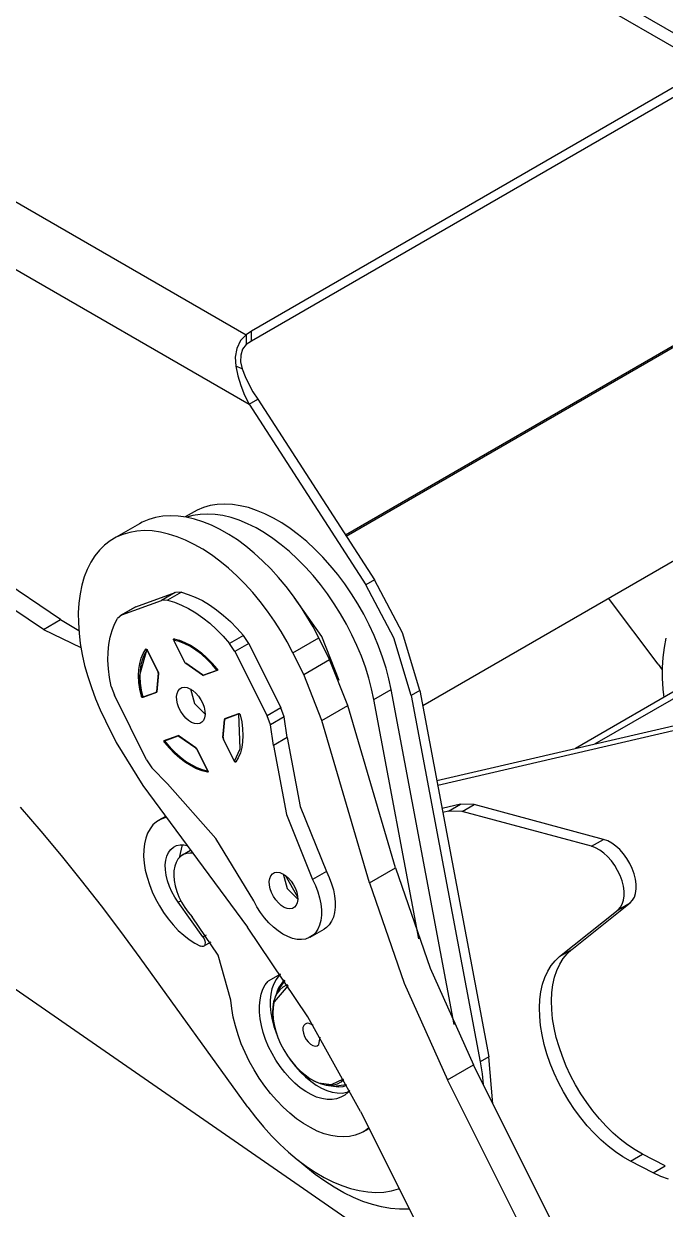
# Model space of a CAD drawing. Extents: x 0 to 258, y 0 to 184.
# Drawn here: x 108.03 to 121.17, y 100.63 to 124.9 of the extents above; entities that cross this region are included whole.
import ezdxf

# ---------------------------------------------------------------- set-up
doc = ezdxf.new("R2010")
doc.units = 0

msp = doc.modelspace()

# ---------------------------------------------------------------- linework, layer by layer
for p, q in [((122.693349, 123.928923), (48.371191, 166.835554)), ((48.123012, 166.691356), (122.060996, 124.00671)), ((38.647501, 161.221103), (112.585485, 118.536457)), ((37.485717, 160.504083), (112.648456, 117.112206)), ((121.933202, 123.944269), (112.69317, 118.610275)), ((121.933202, 123.740275), (112.69317, 118.406017)), ((114.620128, 114.439124), (123.753269, 119.71147)), ((114.636532, 114.41346), (123.594254, 119.58447)), ((112.585435, 118.536552), (112.472037, 118.414296)), ((112.693281, 118.610201), (112.585435, 118.536552)), ((112.585485, 118.536457), (112.585485, 118.332463)), ((112.69317, 118.406017), (112.69317, 118.610275)), ((112.395792, 118.254708), (112.362997, 118.075807)), ((112.472037, 118.414296), (112.395792, 118.254708)), ((112.51464, 118.240777), (112.476151, 118.119278)), ((112.585432, 118.332418), (112.51464, 118.240777)), ((112.693279, 118.40607), (112.585432, 118.332418)), ((112.362997, 118.075807), (112.374057, 117.894925)), ((112.476151, 118.119278), (112.474035, 117.980914)), ((112.474035, 117.980914), (112.507719, 117.838294)), ((112.374057, 117.894925), (112.416689, 117.697512)), ((112.507697, 117.838222), (112.374083, 117.894843)), ((112.507613, 117.838294), (112.568694, 117.681052)), ((112.416689, 117.697512), (112.47576, 117.498315)), ((112.47576, 117.498315), (112.552743, 117.30174)), ((112.568694, 117.681052), (112.641378, 117.522554)), ((112.641378, 117.522554), (112.726706, 117.365907)), ((112.552743, 117.30174), (112.64854, 117.112109)), ((112.726706, 117.365907), (112.825316, 117.214158)), ((112.648456, 117.112206), (112.825197, 117.214071)), ((112.648456, 117.112206), (115.038434, 113.416776)), ((112.825197, 117.214071), (115.215175, 113.518905)), ((116.203128, 110.943983), (125.153442, 116.11076)), ((108.787343, 112.703283), (104.001391, 115.931142)), ((108.433789, 112.499181), (103.647839, 115.72704)), ((111.995256, 115.060297), (111.850013, 115.03651)), ((112.146814, 115.068128), (111.995256, 115.060297)), ((112.303902, 115.059979), (112.146814, 115.068128)), ((112.465713, 115.035875), (112.303902, 115.059979)), ((110.880361, 114.821696), (110.732232, 114.796031)), ((111.034978, 114.831115), (110.880361, 114.821696)), ((111.195302, 114.824262), (111.034978, 114.831115)), ((111.36051, 114.801164), (111.195302, 114.824262)), ((111.520538, 114.908759), (111.340093, 114.804778)), ((111.529762, 114.761939), (111.36051, 114.801164)), ((111.496459, 114.832411), (111.374689, 114.798452)), ((111.641704, 114.856197), (111.496459, 114.832411)), ((111.581416, 114.941647), (111.520417, 114.908873)), ((111.711829, 114.996892), (111.581416, 114.941647)), ((111.79326, 114.864029), (111.641704, 114.856197)), ((111.850013, 115.03651), (111.711829, 114.996892)), ((111.950348, 114.85588), (111.79326, 114.864029)), ((112.112159, 114.831776), (111.950348, 114.85588)), ((112.277859, 114.791835), (112.112159, 114.831776)), ((112.631411, 114.995937), (112.465713, 115.035875)), ((112.800144, 114.940377), (112.631411, 114.995937)), ((112.971043, 114.869479), (112.800144, 114.940377)), ((113.143226, 114.783614), (112.971043, 114.869479)), ((110.404263, 114.667195), (109.874038, 114.361072)), ((110.458431, 114.696603), (110.404313, 114.667237)), ((110.591349, 114.754264), (110.458431, 114.696603)), ((110.732232, 114.796031), (110.591349, 114.754264)), ((111.702198, 114.70679), (111.529762, 114.761939)), ((111.876934, 114.63599), (111.702198, 114.70679)), ((112.053086, 114.549903), (111.876934, 114.63599)), ((112.446592, 114.736275), (112.277859, 114.791835)), ((112.617491, 114.665377), (112.446592, 114.736275)), ((112.789674, 114.579512), (112.617491, 114.665377)), ((112.962254, 114.479116), (112.789674, 114.579512)), ((113.315805, 114.683218), (113.143226, 114.783614)), ((113.487893, 114.568815), (113.315805, 114.683218)), ((113.658602, 114.440987), (113.487893, 114.568815)), ((109.803826, 114.317168), (109.688822, 114.228691)), ((109.928103, 114.390423), (109.803826, 114.317168)), ((110.061022, 114.448081), (109.928103, 114.390423)), ((110.201902, 114.48985), (110.061022, 114.448081)), ((110.350031, 114.515515), (110.201902, 114.48985)), ((110.504651, 114.52496), (110.350031, 114.515515)), ((110.664972, 114.518108), (110.504651, 114.52496)), ((110.83018, 114.49501), (110.664972, 114.518108)), ((110.999434, 114.455788), (110.83018, 114.49501)), ((111.171868, 114.400636), (110.999434, 114.455788)), ((111.346604, 114.329836), (111.171868, 114.400636)), ((111.522755, 114.243748), (111.346604, 114.329836)), ((112.22975, 114.448967), (112.053086, 114.549903)), ((112.406031, 114.333699), (112.22975, 114.448967)), ((112.581027, 114.204683), (112.406031, 114.333699)), ((113.134341, 114.364713), (112.962254, 114.479116)), ((113.305047, 114.236888), (113.134341, 114.364713)), ((113.827051, 114.300401), (113.658602, 114.440987)), ((109.58368, 114.125443), (109.488932, 114.007949)), ((109.688822, 114.228691), (109.58368, 114.125443)), ((111.69942, 114.142815), (111.522755, 114.243748)), ((111.875701, 114.027544), (111.69942, 114.142815)), ((112.75385, 114.062578), (112.581027, 114.204683)), ((113.473497, 114.096299), (113.305047, 114.236888)), ((113.638821, 113.943672), (113.473497, 114.096299)), ((113.992373, 114.147774), (113.827051, 114.300401)), ((114.153719, 113.983899), (113.992373, 114.147774)), ((109.405065, 113.876806), (109.332506, 113.732688)), ((109.488932, 114.007949), (109.405065, 113.876806)), ((112.050699, 113.898528), (111.875701, 114.027544)), ((112.223519, 113.756424), (112.050699, 113.898528)), ((112.923617, 113.908106), (112.75385, 114.062578)), ((113.08946, 113.742059), (112.923617, 113.908106)), ((113.800164, 113.779797), (113.638821, 113.943672)), ((114.310254, 113.809613), (114.153719, 113.983899)), ((109.332506, 113.732688), (109.27162, 113.576325)), ((112.393286, 113.601955), (112.223519, 113.756424)), ((112.55913, 113.435908), (112.393286, 113.601955)), ((113.250538, 113.565281), (113.08946, 113.742059)), ((113.956699, 113.605511), (113.800164, 113.779797)), ((114.107618, 113.421718), (113.956699, 113.605511)), ((114.461169, 113.62582), (114.310254, 113.809613)), ((114.605692, 113.433466), (114.461169, 113.62582)), ((109.222722, 113.408513), (109.186059, 113.23011)), ((109.27162, 113.576325), (109.222722, 113.408513)), ((112.72021, 113.259127), (112.55913, 113.435908)), ((113.406031, 113.378668), (113.250538, 113.565281)), ((113.555144, 113.183178), (113.406031, 113.378668)), ((114.252141, 113.229364), (114.107618, 113.421718)), ((114.743077, 113.233541), (114.605692, 113.433466)), ((115.612427, 112.328036), (115.038384, 113.416747)), ((115.215175, 113.518905), (115.038434, 113.416776)), ((115.789203, 112.430086), (115.215159, 113.518796)), ((109.186059, 113.23011), (109.161823, 113.042026)), ((110.325152, 112.964339), (111.136364, 113.259084)), ((111.136364, 113.259084), (110.853524, 113.095837)), ((110.97804, 113.099361), (110.853654, 113.095762)), ((110.97804, 113.099361), (111.119145, 113.057882)), ((111.260982, 113.262524), (110.978143, 113.099276)), ((111.260884, 113.26264), (111.136496, 113.259042)), ((111.260884, 113.26264), (111.401987, 113.221164)), ((111.401987, 113.221164), (111.545536, 113.164192)), ((111.545536, 113.164192), (111.690477, 113.092143)), ((112.875701, 113.072516), (112.72021, 113.259127)), ((113.697117, 112.979804), (113.555144, 113.183178)), ((114.136939, 112.358699), (113.579073, 113.15015)), ((114.389525, 113.029439), (114.252141, 113.229364)), ((114.872617, 113.027077), (114.743077, 113.233541)), ((121.025518, 111.789506), (120.008258, 113.140607)), ((109.161823, 113.042026), (109.150129, 112.845213)), ((110.298429, 112.951903), (110.01559, 112.788656)), ((110.042313, 112.801091), (110.853524, 113.095837)), ((110.325152, 112.964339), (110.042313, 112.801091)), ((110.325105, 112.964392), (110.298384, 112.951956)), ((111.119145, 113.057882), (111.262694, 113.000909)), ((111.262694, 113.000909), (111.407635, 112.928861)), ((111.407635, 112.928861), (111.552905, 112.842263)), ((111.690477, 113.092143), (111.835749, 113.005545)), ((111.835749, 113.005545), (111.980283, 112.90503)), ((111.980283, 112.90503), (112.123025, 112.791341)), ((113.024814, 112.877026), (112.875701, 113.072516)), ((113.16679, 112.673652), (113.024814, 112.877026)), ((113.831229, 112.769582), (113.697117, 112.979804)), ((114.519063, 112.822975), (114.389525, 113.029439)), ((114.99364, 112.815135), (114.872617, 113.027077)), ((96.893067, 112.719599), (116.756107, 98.988536)), ((108.433913, 112.499202), (108.787396, 112.703195)), ((108.787343, 112.703283), (109.160386, 112.477805)), ((109.150129, 112.845213), (109.150922, 112.64068)), ((109.150922, 112.64068), (109.164442, 112.429468)), ((109.890665, 112.611766), (109.953141, 112.727172)), ((110.042263, 112.80111), (109.953125, 112.727172)), ((111.552905, 112.842263), (111.697441, 112.74175)), ((111.697441, 112.74175), (111.840184, 112.628059)), ((111.840184, 112.628059), (111.980085, 112.502025)), ((112.123025, 112.791341), (112.262926, 112.665304)), ((112.262926, 112.665304), (112.398962, 112.527851)), ((113.300899, 112.46343), (113.16679, 112.673652)), ((113.956795, 112.553584), (113.831229, 112.769582)), ((114.640086, 112.611033), (114.519063, 112.822975)), ((115.105524, 112.598809), (114.99364, 112.815135)), ((108.433789, 112.499181), (109.202537, 112.136284)), ((109.164442, 112.429468), (109.190477, 112.212653)), ((109.800434, 112.345217), (109.839637, 112.484136)), ((109.839637, 112.484136), (109.890665, 112.611766)), ((111.980085, 112.502025), (112.11612, 112.364569)), ((112.530187, 112.379875), (112.247348, 112.216627)), ((112.398962, 112.527851), (112.530131, 112.379981)), ((112.638722, 112.214362), (112.530131, 112.379981)), ((113.426465, 112.24743), (113.300899, 112.46343)), ((114.073174, 112.332911), (113.956795, 112.553584)), ((114.75197, 112.394707), (114.640086, 112.611033)), ((114.854141, 112.175111), (114.75197, 112.394707)), ((115.207693, 112.379213), (115.105524, 112.598809)), ((115.299622, 112.157482), (115.207693, 112.379213)), ((116.145309, 111.25195), (115.789203, 112.430086)), ((109.190477, 112.212653), (109.228921, 111.99134)), ((109.75855, 112.037658), (109.773341, 112.196027)), ((109.773341, 112.196027), (109.800434, 112.345217)), ((111.09896, 112.297635), (111.099753, 112.30208)), ((111.099224, 112.292555), (111.09896, 112.297635)), ((111.100547, 112.287131), (111.099224, 112.292555)), ((111.099753, 112.30208), (111.101341, 112.305651)), ((111.102928, 112.28168), (111.100547, 112.287131)), ((111.101341, 112.305651), (111.103987, 112.308033)), ((111.108053, 112.284625), (111.103026, 112.281715)), ((111.334801, 111.818959), (111.103026, 112.281715)), ((111.103987, 112.308033), (111.107268, 112.309356)), ((111.107268, 112.309356), (111.111104, 112.30926)), ((111.109903, 112.291573), (111.108051, 112.285699)), ((111.108051, 112.285699), (111.108315, 112.279534)), ((111.108257, 112.279534), (111.111273, 112.271465)), ((111.191132, 112.260813), (111.108318, 112.279598)), ((111.1153, 112.298584), (111.109903, 112.291573)), ((111.11098, 112.309263), (111.220877, 112.281249)), ((111.333743, 111.82769), (111.111228, 112.271396)), ((111.124693, 112.304855), (111.1153, 112.298584)), ((111.126574, 112.306321), (111.122341, 112.30394)), ((111.218017, 112.252849), (111.191132, 112.26076)), ((111.330591, 112.210454), (111.218017, 112.252849)), ((111.220877, 112.281249), (111.33342, 112.237966)), ((111.444632, 112.152857), (111.330591, 112.210454)), ((111.33342, 112.237966), (111.447323, 112.179903)), ((111.558768, 112.080751), (111.444632, 112.152857)), ((111.447323, 112.179903), (111.561287, 112.107727)), ((112.11612, 112.364569), (112.24729, 112.216701)), ((112.35588, 112.051083), (112.24729, 112.216701)), ((112.638666, 112.214246), (112.355827, 112.050998)), ((112.638666, 112.214246), (113.299594, 110.895829)), ((113.542844, 112.026757), (113.426465, 112.24743)), ((113.542746, 112.026657), (114.073235, 112.332779)), ((114.296543, 111.887486), (114.073235, 112.332779)), ((114.490937, 111.457425), (114.136939, 112.358699)), ((114.946071, 111.95338), (114.854141, 112.175111)), ((115.380836, 111.934754), (115.299622, 112.157482)), ((115.968533, 111.1499), (115.612427, 112.328036)), ((122.99074, 112.181967), (119.327324, 110.067155)), ((121.14298, 112.130164), (121.118374, 111.929851)), ((121.179831, 112.321055), (121.14298, 112.130164)), ((109.228921, 111.99134), (109.279568, 111.766656)), ((109.756169, 111.871272), (109.75855, 112.037658)), ((110.408075, 111.80252), (110.437664, 111.91269)), ((110.551656, 112.096636), (110.409795, 111.58688)), ((110.462974, 111.895386), (110.432898, 111.785457)), ((110.437664, 111.91269), (110.478841, 112.011795)), ((110.504928, 111.993899), (110.462974, 111.895386)), ((110.478841, 112.011795), (110.531138, 112.098708)), ((110.558258, 112.079806), (110.504928, 111.993899)), ((110.531162, 112.098708), (110.533808, 112.101089)), ((110.537612, 112.102327), (110.531262, 112.098623)), ((110.533808, 112.101089), (110.537115, 112.102147)), ((110.537115, 112.102147), (110.540978, 112.10201)), ((110.540978, 112.10201), (110.545132, 112.100687)), ((110.545132, 112.100687), (110.549392, 112.098015)), ((110.549392, 112.098015), (110.553466, 112.094284)), ((110.54955, 112.096342), (110.55008, 112.096425)), ((110.549738, 112.093247), (110.54955, 112.096342)), ((110.551855, 112.088934), (110.549738, 112.093247)), ((110.550577, 112.097036), (110.550048, 112.096771)), ((110.554554, 112.084754), (110.551855, 112.088934)), ((110.553466, 112.094284), (110.557144, 112.089707)), ((110.558258, 112.079806), (110.554554, 112.084754)), ((110.557144, 112.089707), (110.560213, 112.084547)), ((110.562999, 112.072366), (110.558263, 112.079801)), ((110.560102, 112.0846), (110.791877, 111.621845)), ((110.565394, 112.073752), (110.563012, 112.072429)), ((110.563012, 112.072429), (110.785262, 111.628724)), ((111.671631, 111.994999), (111.558768, 112.080751)), ((111.561287, 112.107727), (111.67401, 112.022259)), ((111.781864, 111.89663), (111.671631, 111.994999)), ((111.67401, 112.022259), (111.784206, 111.92448)), ((111.888147, 111.786828), (111.781864, 111.89663)), ((111.784206, 111.92448), (111.890616, 111.815501)), ((112.355827, 112.050998), (113.016755, 110.732581)), ((113.766054, 111.581363), (113.542746, 112.026657)), ((113.766054, 111.581363), (114.296543, 111.887486)), ((114.669507, 110.945332), (114.296435, 111.887454)), ((115.027284, 111.730652), (114.946071, 111.95338)), ((115.450919, 111.712179), (115.380836, 111.934754)), ((119.728697, 110.159759), (122.989418, 112.042267)), ((121.118374, 111.929851), (121.106124, 111.720997)), ((109.279568, 111.766656), (109.342158, 111.539747)), ((109.766223, 111.698087), (109.756169, 111.871272)), ((109.78866, 111.519377), (109.766223, 111.698087)), ((110.384898, 111.554135), (110.390428, 111.682545)), ((110.390428, 111.682545), (110.408075, 111.80252)), ((110.415065, 111.665424), (110.409668, 111.536734)), ((110.432898, 111.785457), (110.415065, 111.665424)), ((111.333682, 111.82774), (111.349954, 111.811045)), ((111.337976, 111.820811), (111.334801, 111.818959)), ((111.334806, 111.819028), (111.351078, 111.802333)), ((111.69483, 111.571206), (111.349954, 111.81104)), ((111.692313, 111.565025), (111.351078, 111.802327)), ((111.359407, 111.807053), (111.351205, 111.80229)), ((111.994142, 111.661797), (111.70945, 111.558345)), ((111.985146, 111.663913), (111.712096, 111.564695)), ((111.989202, 111.666908), (111.888147, 111.786828)), ((111.890616, 111.815501), (111.992022, 111.696568)), ((111.985127, 111.663784), (111.989202, 111.666906)), ((111.986469, 111.664442), (112.000756, 111.672645)), ((111.989202, 111.666908), (111.991583, 111.671195)), ((111.991583, 111.671195), (111.993965, 111.676804)), ((111.992022, 111.696568), (111.995409, 111.691647)), ((111.993965, 111.676804), (111.996663, 111.68572)), ((111.997102, 111.66368), (111.994139, 111.661828)), ((111.996788, 111.663384), (111.994142, 111.661797)), ((111.995409, 111.691647), (111.998081, 111.686276)), ((111.996663, 111.68572), (111.997192, 111.688366)), ((111.999219, 111.666697), (111.997102, 111.66368)), ((111.998081, 111.686276), (111.999934, 111.680799)), ((112.000542, 111.670718), (111.999219, 111.666697)), ((111.999934, 111.680799), (112.000727, 111.675507)), ((112.000727, 111.675507), (112.000542, 111.670718)), ((115.097364, 111.508077), (115.027284, 111.730652)), ((115.509505, 111.4909), (115.450919, 111.712179)), ((121.025418, 111.78959), (121.105057, 111.678995)), ((121.106124, 111.720997), (121.106282, 111.504515)), ((109.342158, 111.539747), (109.416376, 111.311767)), ((109.823283, 111.336447), (109.78866, 111.519377)), ((110.391565, 111.418759), (110.384898, 111.554135)), ((110.410351, 111.277958), (110.391565, 111.418759)), ((110.403802, 111.575992), (110.402479, 111.529111)), ((110.402479, 111.529111), (110.410523, 111.398383)), ((110.409668, 111.536734), (110.416812, 111.400926)), ((110.416812, 111.400926), (110.436364, 111.259633)), ((110.788294, 111.607078), (110.753015, 111.229198)), ((110.794903, 111.600358), (110.759997, 111.226465)), ((110.785262, 111.628724), (110.787908, 111.630047)), ((110.788294, 111.607078), (110.785384, 111.628642)), ((110.795581, 111.611261), (110.788172, 111.607028)), ((110.794903, 111.600358), (110.791993, 111.621921)), ((111.698073, 111.568399), (111.692253, 111.564959)), ((111.692313, 111.565025), (111.709538, 111.558437)), ((111.69483, 111.571206), (111.712054, 111.564618)), ((111.734057, 111.572632), (111.70945, 111.558345)), ((114.139177, 110.639181), (113.766104, 111.581303)), ((115.155951, 111.286798), (115.097364, 111.508077)), ((115.556294, 111.272063), (115.509505, 111.4909)), ((121.106282, 111.504515), (121.11885, 111.281358)), ((109.416376, 111.311767), (109.501841, 111.083879)), ((109.823283, 111.336447), (109.888585, 111.15511)), ((110.441032, 111.133342), (110.410351, 111.277958)), ((110.410523, 111.398383), (110.429758, 111.263036)), ((110.429758, 111.263036), (110.458103, 111.131834)), ((110.436364, 111.259633), (110.468125, 111.114552)), ((110.753777, 111.211212), (110.468821, 111.108024)), ((110.746633, 111.214122), (110.473583, 111.114904)), ((110.746686, 111.214056), (110.753009, 111.22919)), ((110.747956, 111.214651), (110.760127, 111.221531)), ((110.752983, 111.229203), (110.759333, 111.232908)), ((110.753668, 111.211328), (110.759992, 111.226462)), ((110.756158, 111.212799), (110.753777, 111.211212)), ((111.161309, 111.128749), (111.170675, 111.192919)), ((111.170675, 111.192919), (111.192371, 111.246203)), ((111.192371, 111.246203), (111.225438, 111.286274)), ((111.225438, 111.286274), (111.268438, 111.311383)), ((111.268438, 111.311383), (111.319484, 111.320432)), ((111.319484, 111.320432), (111.376354, 111.313023)), ((111.376354, 111.313023), (111.436552, 111.289475)), ((111.436552, 111.289475), (111.497456, 111.250828)), ((111.44392, 111.285581), (111.527783, 110.987268)), ((111.497456, 111.250828), (111.5564, 111.198766)), ((111.5564, 111.198766), (111.610809, 111.135562)), ((115.202742, 111.067961), (115.155951, 111.286798)), ((115.20274, 111.068072), (115.556223, 111.272066)), ((116.843948, 104.416985), (115.556223, 111.272066)), ((116.145184, 111.251958), (115.968443, 111.149829)), ((116.145184, 111.251958), (117.554354, 103.750236)), ((121.11885, 111.281358), (121.136233, 111.111363)), ((109.501841, 111.083879), (109.59812, 110.857247)), ((110.549254, 109.836703), (109.88859, 111.15512)), ((110.442855, 111.127934), (110.441003, 111.133411)), ((110.456121, 111.141891), (110.44104, 111.133424)), ((110.445553, 111.12259), (110.442855, 111.127934)), ((110.448966, 111.117695), (110.445553, 111.12259)), ((110.452882, 111.113515), (110.448966, 111.117695)), ((110.457089, 111.110313), (110.452882, 111.113515)), ((110.461323, 111.108196), (110.457089, 111.110313)), ((110.458103, 111.131834), (110.460219, 111.123712)), ((110.460582, 111.123783), (110.461375, 111.120317)), ((110.465344, 111.107403), (110.461323, 111.108196)), ((110.461375, 111.120317), (110.464101, 111.116507)), ((110.464101, 111.116507), (110.468069, 111.114655)), ((110.468943, 111.107932), (110.465344, 111.107403)), ((110.468136, 111.114552), (110.473612, 111.114816)), ((110.493427, 111.122047), (110.468821, 111.108024)), ((111.164669, 111.056502), (111.161309, 111.128749)), ((111.180623, 110.979331), (111.164669, 111.056502)), ((111.208457, 110.900613), (111.180623, 110.979331)), ((111.527783, 110.987268), (111.744177, 110.765464)), ((111.610809, 111.135562), (111.658304, 111.063982)), ((111.658304, 111.063982), (111.696809, 110.987152)), ((111.696809, 110.987152), (111.724643, 110.908434)), ((114.139116, 110.639183), (114.669605, 110.945306)), ((115.642477, 107.624789), (114.669605, 110.945306)), ((116.12296, 106.168524), (115.20274, 111.068072)), ((115.968443, 111.149829), (117.377612, 103.648107)), ((116.490994, 109.411254), (123.145257, 110.949804)), ((109.59812, 110.857247), (109.704721, 110.633021)), ((111.246962, 110.823783), (111.208457, 110.900613)), ((111.294457, 110.752203), (111.246962, 110.823783)), ((111.348866, 110.689002), (111.294457, 110.752203)), ((111.40781, 110.636937), (111.348866, 110.689002)), ((111.734591, 110.694846), (111.712895, 110.641562)), ((111.724643, 110.908434), (111.740597, 110.831263)), ((111.743957, 110.759016), (111.734591, 110.694846)), ((111.740597, 110.831263), (111.743957, 110.759016)), ((112.151585, 110.676437), (112.145261, 110.661303)), ((112.151569, 110.67649), (112.43626, 110.779942)), ((112.158567, 110.673706), (112.152243, 110.658572)), ((112.182525, 110.687602), (112.157125, 110.67305)), ((112.158448, 110.673579), (112.431762, 110.772798)), ((112.183054, 110.687867), (112.158448, 110.673579)), ((112.437117, 110.773213), (112.43164, 110.772949)), ((112.431762, 110.772798), (112.443404, 110.779677)), ((112.43631, 110.77983), (112.439909, 110.78036)), ((112.462501, 110.059847), (112.437128, 110.773213)), ((112.442427, 110.772007), (112.437215, 110.77333)), ((112.439909, 110.78036), (112.44393, 110.779566)), ((112.44846, 110.770155), (112.442427, 110.772007)), ((112.44393, 110.779566), (112.448164, 110.777449)), ((112.448164, 110.777449), (112.45237, 110.774248)), ((112.457244, 110.7669), (112.44846, 110.770155)), ((112.45237, 110.774248), (112.456286, 110.770067)), ((112.456286, 110.770067), (112.459699, 110.765172)), ((112.458832, 110.766106), (112.457244, 110.7669)), ((112.459699, 110.765172), (112.462398, 110.759828)), ((112.462398, 110.759828), (112.46425, 110.754351)), ((112.464221, 110.75442), (112.494902, 110.609804)), ((113.08197, 110.551315), (113.016668, 110.732653)), ((113.299594, 110.895829), (113.016755, 110.732581)), ((113.364682, 110.71459), (113.081843, 110.551342)), ((113.364814, 110.714597), (113.29951, 110.895932)), ((113.426877, 110.290455), (113.364814, 110.714597)), ((116.508722, 109.317591), (122.862418, 110.786556)), ((109.704705, 110.633098), (109.928013, 110.18754)), ((111.468714, 110.598289), (111.40781, 110.636937)), ((111.528915, 110.574742), (111.468714, 110.598289)), ((111.585782, 110.567333), (111.528915, 110.574742)), ((111.636828, 110.576382), (111.585782, 110.567333)), ((111.679828, 110.601491), (111.636828, 110.576382)), ((111.712895, 110.641562), (111.679828, 110.601491)), ((112.110349, 110.287404), (112.145256, 110.661297)), ((112.116959, 110.280684), (112.152238, 110.658567)), ((112.152362, 110.665377), (112.145219, 110.661408)), ((112.494902, 110.609804), (112.513688, 110.469004)), ((112.513688, 110.469004), (112.520355, 110.333627)), ((113.144035, 110.127173), (113.08197, 110.551315)), ((115.112252, 107.318667), (114.139116, 110.639183)), ((109.928093, 110.187569), (110.468868, 109.306346)), ((110.904526, 110.212255), (110.904713, 110.217044)), ((110.905319, 110.206963), (110.904526, 110.212255)), ((110.904713, 110.217044), (110.906036, 110.221065)), ((110.907171, 110.201486), (110.905319, 110.206963)), ((110.906036, 110.221065), (110.908153, 110.224082)), ((110.909844, 110.196115), (110.907171, 110.201486)), ((110.908153, 110.224082), (110.911116, 110.225934)), ((110.91323, 110.191194), (110.909844, 110.196115)), ((110.910939, 110.225905), (111.19563, 110.329357)), ((111.014637, 110.072261), (110.91323, 110.191194)), ((110.927343, 110.199446), (110.91332, 110.191244)), ((110.916051, 110.220854), (110.914728, 110.217282)), ((110.914728, 110.217282), (110.915786, 110.213578)), ((110.915786, 110.213578), (110.917109, 110.21199)), ((110.920125, 110.223979), (110.916051, 110.220856)), ((110.916051, 110.220854), (111.017106, 110.100934)), ((110.917257, 110.211858), (110.959117, 110.160114)), ((110.944012, 110.237811), (110.918876, 110.223259)), ((110.920199, 110.224053), (111.193249, 110.323271)), ((110.944806, 110.238076), (110.920199, 110.224053)), ((111.210426, 110.316556), (111.193201, 110.323144)), ((111.193249, 110.323271), (111.203568, 110.329092)), ((111.212939, 110.322737), (111.195715, 110.329325)), ((111.210426, 110.316556), (111.555299, 110.076725)), ((111.216003, 110.319832), (111.210447, 110.316657)), ((111.212939, 110.322737), (111.554175, 110.085435)), ((112.121935, 110.294167), (112.110294, 110.287288)), ((112.110349, 110.287404), (112.11326, 110.265841)), ((112.116644, 110.267709), (112.113204, 110.265857)), ((112.345243, 109.803101), (112.113204, 110.265857)), ((112.116959, 110.280684), (112.119869, 110.25912)), ((112.342333, 109.815272), (112.119819, 110.259242)), ((112.514825, 110.205217), (112.497178, 110.085242)), ((112.520355, 110.333627), (112.514825, 110.205217)), ((113.426859, 110.290463), (113.14402, 110.127215)), ((113.426877, 110.290455), (113.692986, 108.880001)), ((110.959117, 110.160114), (111.057674, 110.049695)), ((111.121047, 109.963285), (111.014637, 110.072261)), ((111.017106, 110.100934), (111.123389, 109.991132)), ((111.057674, 110.049695), (111.160621, 109.948717)), ((111.231243, 109.865503), (111.121047, 109.963285)), ((111.123389, 109.991132), (111.233622, 109.892766)), ((111.160621, 109.948717), (111.266875, 109.858277)), ((111.570447, 110.068734), (111.554175, 110.08543)), ((111.555199, 110.07668), (111.561813, 110.080384)), ((111.571574, 110.060022), (111.555302, 110.076717)), ((111.570544, 110.068742), (111.802319, 109.605987)), ((111.573984, 110.061599), (111.571603, 110.060011)), ((111.571603, 110.060011), (111.793852, 109.616305)), ((112.346998, 109.807956), (112.462501, 110.059847)), ((112.467589, 109.975072), (112.426412, 109.875967)), ((112.497178, 110.085242), (112.467589, 109.975072)), ((113.144035, 110.127173), (113.410144, 108.71672)), ((110.549376, 109.836682), (110.657963, 109.671064)), ((111.343966, 109.780037), (111.231243, 109.865503)), ((111.233622, 109.892766), (111.346485, 109.807012)), ((111.266875, 109.858277), (111.375354, 109.779342)), ((111.45793, 109.707859), (111.343966, 109.780037)), ((111.346485, 109.807012), (111.460621, 109.734905)), ((111.375354, 109.779342), (111.48496, 109.712765)), ((111.571836, 109.649796), (111.45793, 109.707859)), ((111.460621, 109.734905), (111.574661, 109.67731)), ((111.48496, 109.712765), (111.594579, 109.659284)), ((112.342256, 109.815396), (112.346992, 109.807961)), ((112.348135, 109.798055), (112.345066, 109.803241)), ((112.349477, 109.805747), (112.345243, 109.803101)), ((112.346998, 109.807956), (112.351919, 109.803723)), ((112.351813, 109.793478), (112.348135, 109.798055)), ((112.355888, 109.789748), (112.351813, 109.793478)), ((112.351919, 109.803723), (112.357925, 109.801342)), ((112.360121, 109.787075), (112.355888, 109.789748)), ((112.357925, 109.801342), (112.366974, 109.801077)), ((112.364301, 109.785752), (112.360121, 109.787075)), ((112.368138, 109.785615), (112.364301, 109.785752)), ((112.366974, 109.801077), (112.379012, 109.804834)), ((112.371445, 109.786673), (112.368138, 109.785615)), ((112.374091, 109.789054), (112.371445, 109.786673)), ((112.426412, 109.875967), (112.374115, 109.789054)), ((112.379012, 109.804834), (112.388775, 109.811316)), ((112.381756, 109.806276), (112.388635, 109.810509)), ((112.388775, 109.811316), (112.388945, 109.811462)), ((112.396043, 109.821886), (112.3889, 109.811568)), ((112.3889, 109.811568), (112.389693, 109.812097)), ((110.657963, 109.671064), (110.974701, 109.339403)), ((111.684376, 109.606513), (111.571836, 109.649796)), ((111.574661, 109.67731), (111.687236, 109.634914)), ((111.594579, 109.659284), (111.703082, 109.619528)), ((111.794273, 109.578499), (111.684376, 109.606513)), ((111.687236, 109.634914), (111.796996, 109.60823)), ((111.703082, 109.619528), (111.802047, 109.595398)), ((111.793852, 109.616305), (111.796498, 109.617628)), ((111.796996, 109.60823), (111.793979, 109.6163)), ((111.797985, 109.578409), (111.794149, 109.578505)), ((111.805494, 109.58482), (111.794382, 109.57847)), ((111.798514, 109.602754), (111.796927, 109.60823)), ((111.801266, 109.579732), (111.797985, 109.578409)), ((111.799837, 109.598811), (111.798514, 109.602754)), ((111.801425, 109.595821), (111.799837, 109.598811)), ((111.803912, 109.582113), (111.801266, 109.579732)), ((111.802483, 109.595745), (111.801425, 109.595821)), ((111.802324, 109.606085), (111.804706, 109.600634)), ((111.802584, 109.595403), (111.805494, 109.596991)), ((111.805499, 109.585685), (111.803912, 109.582113)), ((111.804706, 109.600634), (111.806029, 109.59521)), ((111.806293, 109.59013), (111.805499, 109.585685)), ((111.806029, 109.59521), (111.806293, 109.59013)), ((110.468821, 109.306479), (112.611414, 106.410618)), ((111.968097, 108.224779), (110.974701, 109.339403)), ((108.387116, 108.374935), (107.963058, 108.866395)), ((113.692986, 108.880001), (114.231408, 107.549476)), ((116.975975, 108.927067), (116.598415, 108.839754)), ((116.728325, 108.784192), (116.613761, 108.757734)), ((116.728325, 108.784192), (116.975975, 108.927067)), ((117.006672, 108.773487), (116.728458, 108.784308)), ((117.25416, 108.916356), (116.975943, 108.927178)), ((117.006667, 108.773609), (117.254052, 108.916483)), ((119.659376, 108.062674), (117.006667, 108.773609)), ((119.907026, 108.205549), (117.254052, 108.916483)), ((110.678955, 108.501001), (110.618162, 108.423274)), ((110.749975, 108.564554), (110.678955, 108.501001)), ((110.830387, 108.613189), (110.749975, 108.564554)), ((110.935545, 108.675448), (110.797962, 108.596073)), ((110.919239, 108.646328), (110.830387, 108.613189)), ((110.9515, 108.654054), (110.919239, 108.646328)), ((113.410144, 108.71672), (113.948566, 107.386196)), ((108.805425, 107.874032), (108.387116, 108.374935)), ((110.568312, 108.332287), (110.529987, 108.229118)), ((110.618162, 108.423274), (110.568312, 108.332287)), ((110.503635, 108.114974), (110.489585, 107.9912)), ((110.529987, 108.229118), (110.503635, 108.114974)), ((111.040976, 107.999288), (111.096642, 108.046273)), ((111.096642, 108.046273), (111.161491, 108.078001)), ((111.161491, 108.078001), (111.234204, 108.093823)), ((111.275227, 108.095652), (111.211968, 107.82697)), ((111.234204, 108.093823), (111.313301, 108.093294)), ((111.313301, 108.093294), (111.374102, 108.082764)), ((112.742393, 106.948187), (111.968097, 108.224779)), ((119.659376, 108.062674), (119.907026, 108.205549)), ((119.741973, 108.032713), (119.659572, 108.062706)), ((119.825743, 107.986723), (119.741973, 108.032713)), ((119.989459, 108.175585), (119.907057, 108.205575)), ((120.073229, 108.129595), (119.989459, 108.175585)), ((120.156276, 108.068754), (120.073229, 108.129595)), ((120.236529, 107.994586), (120.156276, 108.068754)), ((109.217698, 107.364035), (108.805425, 107.874032)), ((110.489585, 107.9912), (110.487998, 107.859255)), ((110.487998, 107.859255), (110.498872, 107.720693)), ((110.92956, 107.682135), (110.93935, 107.777798)), ((110.93935, 107.777798), (110.961522, 107.863671)), ((110.961522, 107.863671), (110.995629, 107.938005)), ((110.995629, 107.938005), (111.040976, 107.999288)), ((111.190188, 107.800515), (111.150908, 107.73344)), ((111.240141, 107.854053), (111.190188, 107.800515)), ((111.299741, 107.892965), (111.240141, 107.854053)), ((111.449895, 107.980389), (111.282149, 107.883551)), ((111.367779, 107.91646), (111.299741, 107.892965)), ((111.442865, 107.924054), (111.367779, 107.91646)), ((111.49431, 107.920429), (111.442865, 107.924054)), ((119.90879, 107.925885), (119.825743, 107.986723)), ((119.989041, 107.851714), (119.90879, 107.925885)), ((120.064495, 107.766066), (119.989041, 107.851714)), ((120.133263, 107.671078), (120.064495, 107.766066)), ((120.31198, 107.908938), (120.236529, 107.994586)), ((120.380751, 107.81395), (120.31198, 107.908938)), ((120.441118, 107.711991), (120.380751, 107.81395)), ((110.498872, 107.720693), (110.522103, 107.57714)), ((110.522103, 107.57714), (110.557395, 107.430289)), ((110.932365, 107.57863), (110.92956, 107.682135)), ((110.947684, 107.469392), (110.932365, 107.57863)), ((111.107326, 107.564409), (111.103913, 107.465894)), ((111.123095, 107.6542), (111.107326, 107.564409)), ((111.150908, 107.73344), (111.123095, 107.6542)), ((113.123147, 107.499895), (113.166147, 107.525004)), ((113.166147, 107.525004), (113.217193, 107.534053)), ((113.217193, 107.534053), (113.274059, 107.526645)), ((113.274059, 107.526645), (113.33426, 107.503097)), ((114.231456, 107.549383), (113.948616, 107.386135)), ((114.231408, 107.549476), (114.289325, 107.424333)), ((115.112252, 107.318667), (115.642477, 107.624789)), ((115.642506, 107.624731), (116.35157, 105.570112)), ((120.193632, 107.569121), (120.133263, 107.671078)), ((120.244094, 107.46274), (120.193632, 107.569121)), ((120.491582, 107.60561), (120.441118, 107.711991)), ((120.530878, 107.497461), (120.491582, 107.60561)), ((109.623653, 106.845291), (109.217698, 107.364035)), ((110.557395, 107.430289), (110.604348, 107.281869)), ((110.604348, 107.281869), (110.662403, 107.133625)), ((110.97523, 107.35664), (110.947684, 107.469392)), ((111.014428, 107.242671), (110.97523, 107.35664)), ((111.103913, 107.465894), (111.112935, 107.360669)), ((111.112935, 107.360669), (111.134181, 107.250878)), ((113.059017, 107.342373), (113.068383, 107.40654)), ((113.062377, 107.270126), (113.059017, 107.342373)), ((113.068383, 107.40654), (113.090079, 107.459824)), ((113.090079, 107.459824), (113.123147, 107.499895)), ((113.33426, 107.503097), (113.395164, 107.464449)), ((113.341629, 107.499202), (113.425491, 107.200889)), ((113.385782, 107.471368), (113.639859, 107.031242)), ((113.395164, 107.464449), (113.454108, 107.412385)), ((113.454108, 107.412385), (113.508517, 107.349181)), ((113.508517, 107.349181), (113.556012, 107.277601)), ((113.556012, 107.277601), (113.594517, 107.200774)), ((113.948566, 107.386196), (114.006483, 107.261054)), ((114.289325, 107.424333), (114.336765, 107.297537)), ((114.336765, 107.297537), (114.372968, 107.171111)), ((115.112178, 107.318579), (115.821241, 105.263959)), ((120.28339, 107.354592), (120.244094, 107.46274)), ((120.310536, 107.247375), (120.28339, 107.354592)), ((120.558024, 107.390244), (120.530878, 107.497461)), ((120.572338, 107.286639), (120.558024, 107.390244)), ((120.573396, 107.189227), (120.572338, 107.286639)), ((110.662403, 107.133625), (110.730882, 106.987303)), ((111.064487, 107.129807), (111.014428, 107.242671)), ((111.124383, 107.020344), (111.064487, 107.129807)), ((111.134181, 107.250878), (111.167248, 107.138758)), ((111.167248, 107.138758), (111.211455, 107.026596)), ((113.078331, 107.192955), (113.062377, 107.270126)), ((113.106166, 107.114234), (113.078331, 107.192955)), ((113.14467, 107.037407), (113.106166, 107.114234)), ((113.192166, 106.965827), (113.14467, 107.037407)), ((113.425491, 107.200889), (113.641885, 106.979085)), ((113.594517, 107.200774), (113.622351, 107.122052)), ((113.622351, 107.122052), (113.638306, 107.044884)), ((113.638306, 107.044884), (113.641666, 106.972634)), ((114.006483, 107.261054), (114.053923, 107.134255)), ((114.053923, 107.134255), (114.090126, 107.007832)), ((114.372968, 107.171111), (114.397362, 107.047078)), ((114.397362, 107.047078), (114.40956, 106.927415)), ((120.32485, 107.143767), (120.310536, 107.247375)), ((120.313843, 106.957572), (120.325908, 107.046355)), ((120.325908, 107.046355), (120.32485, 107.143767)), ((120.536355, 107.022503), (120.561331, 107.100444)), ((120.561331, 107.100444), (120.573396, 107.189227)), ((110.023006, 106.318162), (109.623653, 106.845291)), ((110.730882, 106.987303), (110.808974, 106.844627)), ((110.808974, 106.844627), (110.895763, 106.707271)), ((111.192897, 106.916511), (111.124383, 107.020344)), ((111.192984, 106.916501), (111.248811, 106.94878)), ((111.701778, 106.211387), (111.192984, 106.916501)), ((111.211455, 107.026596), (111.265896, 106.916678)), ((111.265896, 106.916678), (111.329464, 106.811247)), ((111.329464, 106.811247), (111.400859, 106.712451)), ((112.808478, 106.826026), (112.742433, 106.948219)), ((112.883175, 106.709128), (112.808478, 106.826026)), ((113.246575, 106.902623), (113.192166, 106.965827)), ((113.305518, 106.850561), (113.246575, 106.902623)), ((113.366423, 106.811911), (113.305518, 106.850561)), ((113.426623, 106.788363), (113.366423, 106.811911)), ((113.48349, 106.780955), (113.426623, 106.788363)), ((113.534536, 106.790003), (113.48349, 106.780955)), ((113.577536, 106.815112), (113.534536, 106.790003)), ((113.610604, 106.855183), (113.577536, 106.815112)), ((113.6323, 106.908468), (113.610604, 106.855183)), ((113.641666, 106.972634), (113.6323, 106.908468)), ((114.090126, 107.007832), (114.114521, 106.883795)), ((114.114521, 106.883795), (114.126718, 106.764132)), ((114.409348, 106.81403), (114.396754, 106.708742)), ((114.40956, 106.927415), (114.409348, 106.81403)), ((119.253506, 105.950508), (120.450479, 106.906711)), ((120.202972, 106.763749), (120.251597, 106.814483)), ((120.203094, 106.763836), (120.450479, 106.906711)), ((120.251597, 106.814483), (120.288866, 106.879631)), ((120.288866, 106.879631), (120.313843, 106.957572)), ((120.450458, 106.906621), (120.499086, 106.957355)), ((120.499086, 106.957355), (120.536355, 107.022503)), ((110.895763, 106.707271), (110.990227, 106.576858)), ((110.990227, 106.576858), (111.091252, 106.454917)), ((111.400859, 106.712451), (111.478631, 106.622305)), ((112.01538, 105.833921), (111.478626, 106.622303)), ((112.965336, 106.599393), (112.883175, 106.709128)), ((113.053643, 106.498571), (112.965336, 106.599393)), ((114.126506, 106.650751), (114.113912, 106.54546)), ((114.126718, 106.764132), (114.126506, 106.650751)), ((114.371962, 106.613228), (114.335365, 106.529011)), ((114.396754, 106.708742), (114.371962, 106.613228)), ((119.00612, 105.807633), (120.203094, 106.763836)), ((110.415489, 105.783006), (110.023006, 106.318162)), ((111.091252, 106.454917), (111.197652, 106.342887)), ((111.197652, 106.342887), (111.308173, 106.242086)), ((113.851511, 104.571981), (112.611517, 106.410491)), ((113.146692, 106.408268), (113.053643, 106.498571)), ((113.242989, 106.329933), (113.146692, 106.408268)), ((113.341004, 106.264817), (113.242989, 106.329933)), ((113.900198, 106.204772), (114.183037, 106.36802)), ((114.052523, 106.365729), (114.004711, 106.294156)), ((114.089121, 106.449945), (114.052523, 106.365729)), ((114.113912, 106.54546), (114.089121, 106.449945)), ((114.229294, 106.399654), (114.183172, 106.368134)), ((114.287555, 106.457438), (114.229294, 106.399654)), ((114.335365, 106.529011), (114.287555, 106.457438)), ((111.308173, 106.242086), (111.421515, 106.153702)), ((111.421515, 106.153702), (111.536342, 106.078773)), ((111.536342, 106.078773), (111.651306, 106.01818)), ((111.701778, 106.211387), (111.774009, 106.252926)), ((111.701783, 106.211257), (111.725013, 106.172207)), ((111.716065, 106.016125), (111.868994, 106.104495)), ((111.725013, 106.172207), (111.740518, 106.130758)), ((111.740518, 106.130758), (111.746894, 106.090711)), ((111.746894, 106.090711), (111.743534, 106.055743)), ((113.43917, 106.213953), (113.341004, 106.264817)), ((113.535915, 106.178161), (113.43917, 106.213953)), ((113.629699, 106.157999), (113.535915, 106.178161)), ((113.719022, 106.153792), (113.629699, 106.157999)), ((113.802455, 106.165619), (113.719022, 106.153792)), ((113.878671, 106.193297), (113.802455, 106.165619)), ((113.946452, 106.236371), (113.878671, 106.193297)), ((114.004711, 106.294156), (113.946452, 106.236371)), ((111.682418, 106.009378), (111.651285, 106.018188)), ((111.709747, 106.013108), (111.682418, 106.009378)), ((111.730755, 106.029063), (111.709747, 106.013108)), ((111.743534, 106.055743), (111.730755, 106.029063)), ((112.272099, 104.915364), (112.01538, 105.833921)), ((119.00612, 105.807633), (119.253506, 105.950508)), ((119.079021, 105.764281), (119.160944, 105.864855)), ((119.160944, 105.864855), (119.253566, 105.950577)), ((112.623585, 102.722595), (110.415375, 105.783027)), ((118.760913, 105.506728), (118.83153, 105.621409)), ((118.83153, 105.621409), (118.913456, 105.721982)), ((118.913456, 105.721982), (119.006075, 105.807707)), ((118.949608, 105.521661), (119.008401, 105.6496)), ((119.008401, 105.6496), (119.079021, 105.764281)), ((113.29222, 105.443959), (113.038438, 105.300433)), ((113.199331, 105.337652), (113.151788, 105.249255)), ((113.257809, 105.412859), (113.199331, 105.337652)), ((113.29121, 105.445472), (113.257809, 105.412859)), ((113.270226, 105.42584), (113.285836, 105.443302)), ((116.35157, 105.570112), (117.241389, 103.58707)), ((118.655588, 105.238539), (118.702117, 105.378792)), ((118.702117, 105.378792), (118.760913, 105.506728)), ((118.869148, 105.229884), (118.903076, 105.381411)), ((118.903076, 105.381411), (118.949608, 105.521661)), ((112.895028, 105.034082), (112.931364, 105.135452)), ((112.931364, 105.135452), (112.979332, 105.224638)), ((112.979332, 105.224638), (113.038332, 105.300518)), ((113.038332, 105.300518), (113.038332, 105.300518)), ((113.115775, 105.148782), (113.091751, 105.037498)), ((113.151788, 105.249255), (113.115775, 105.148782)), ((113.444467, 105.214097), (113.158889, 104.882201)), ((113.239799, 105.121834), (113.181061, 104.978695)), ((113.220426, 105.097397), (113.200053, 105.024841)), ((113.248038, 105.166525), (113.220426, 105.097397)), ((113.273866, 105.126821), (113.221108, 105.057474)), ((113.376313, 105.31766), (113.239777, 105.121964)), ((113.367666, 105.33072), (113.248038, 105.166525)), ((113.337041, 105.181733), (113.273866, 105.126821)), ((113.409634, 105.221341), (113.337041, 105.181733)), ((113.433791, 105.23039), (113.409634, 105.221341)), ((115.821241, 105.263959), (116.711059, 103.280916)), ((118.62166, 105.087015), (118.655588, 105.238539)), ((118.848088, 105.068203), (118.869148, 105.229884)), ((112.291067, 104.742914), (112.272097, 104.915361)), ((112.858939, 104.800032), (112.870793, 104.921807)), ((112.870793, 104.921807), (112.895028, 105.034082)), ((113.091751, 105.037498), (113.080004, 104.916803)), ((113.080004, 104.916803), (113.080797, 104.788213)), ((113.149994, 104.880055), (113.132743, 104.774783)), ((113.154841, 104.865824), (113.137881, 104.762149)), ((113.179601, 104.974784), (113.149994, 104.880055)), ((113.158889, 104.882201), (113.154841, 104.865824)), ((113.221108, 105.057474), (113.179601, 104.974784)), ((118.59253, 104.754693), (118.600599, 104.925334)), ((118.600599, 104.925334), (118.62166, 105.087015)), ((118.840018, 104.897563), (118.848088, 105.068203)), ((118.845019, 104.719226), (118.840018, 104.897563)), ((112.322352, 104.565929), (112.291067, 104.742914)), ((112.859733, 104.670294), (112.858939, 104.800032)), ((112.872962, 104.534222), (112.859733, 104.670294)), ((113.080797, 104.788213), (113.093921, 104.653345)), ((113.093921, 104.653345), (113.119294, 104.513894)), ((113.132743, 104.774783), (113.128139, 104.660629)), ((113.128139, 104.660629), (113.136262, 104.539389)), ((113.137881, 104.762149), (113.133357, 104.649728)), ((113.133357, 104.649728), (113.141347, 104.53033)), ((118.59753, 104.576357), (118.59253, 104.754693)), ((118.863063, 104.53451), (118.845019, 104.719226)), ((112.365712, 104.385804), (112.322352, 104.565929)), ((112.420803, 104.203953), (112.365712, 104.385804)), ((112.898574, 104.393527), (112.872962, 104.534222)), ((112.936224, 104.249978), (112.898574, 104.393527)), ((113.119294, 104.513894), (113.156611, 104.371617)), ((113.136262, 104.539389), (113.156979, 104.412977)), ((113.141347, 104.53033), (113.161747, 104.405838)), ((113.156611, 104.371617), (113.205397, 104.228303)), ((113.156979, 104.412977), (113.189943, 104.283386)), ((113.161747, 104.405838), (113.194208, 104.278219)), ((113.766888, 104.395101), (113.750616, 104.350993)), ((113.795055, 104.42529), (113.766888, 104.395101)), ((113.833028, 104.439313), (113.795055, 104.42529)), ((113.877994, 104.436138), (113.833028, 104.439313)), ((114.929127, 102.633825), (113.851511, 104.571981)), ((113.926616, 104.416003), (113.877994, 104.436138)), ((113.960131, 104.39317), (113.926616, 104.416003)), ((118.615575, 104.391638), (118.59753, 104.576357)), ((118.646523, 104.201911), (118.615575, 104.391638)), ((118.894009, 104.34478), (118.863063, 104.53451)), ((112.487195, 104.021809), (112.420803, 104.203953)), ((112.985447, 104.105383), (112.936224, 104.249978)), ((113.189943, 104.283386), (113.23465, 104.152664)), ((113.194208, 104.278219), (113.238235, 104.149481)), ((113.205397, 104.228303), (113.22585, 104.176326)), ((113.23465, 104.152664), (113.290389, 104.022867)), ((113.238235, 104.149481), (113.293128, 104.021656)), ((113.750616, 104.350993), (113.747441, 104.296235)), ((113.747441, 104.296235), (113.757601, 104.234886)), ((113.757601, 104.234886), (113.780355, 104.171502)), ((113.780355, 104.171502), (113.814007, 104.11078)), ((114.075, 104.002693), (114.102913, 104.15322)), ((118.69014, 104.008572), (118.646523, 104.201911)), ((118.937628, 104.151444), (118.894009, 104.34478)), ((118.993595, 103.955925), (118.937628, 104.151444)), ((112.56436, 103.840803), (112.487195, 104.021809)), ((113.045626, 103.961558), (112.985447, 104.105383)), ((113.116003, 103.820313), (113.045626, 103.961558)), ((113.290389, 104.022867), (113.356284, 103.896045)), ((113.293128, 104.021656), (113.358022, 103.896759)), ((113.356284, 103.896045), (113.431296, 103.774196)), ((113.358022, 103.896759), (113.431894, 103.776763)), ((113.814007, 104.11078), (113.85606, 104.057224)), ((113.85606, 104.057224), (113.903394, 104.014806)), ((113.903394, 104.014806), (113.952498, 103.986672)), ((113.952498, 103.986672), (113.999731, 103.974899)), ((113.999731, 103.974899), (114.041591, 103.980375)), ((114.041591, 103.980375), (114.074973, 104.00268)), ((114.074973, 104.00268), (114.074973, 104.00268)), ((118.746107, 103.813053), (118.69014, 104.008572)), ((119.061498, 103.759671), (118.993595, 103.955925)), ((112.651694, 103.66236), (112.56436, 103.840803)), ((112.74851, 103.487886), (112.651694, 103.66236)), ((113.195693, 103.683421), (113.116003, 103.820313)), ((113.283693, 103.552608), (113.195693, 103.683421)), ((113.431296, 103.774196), (113.51424, 103.659246)), ((113.431894, 103.776763), (113.513578, 103.663556)), ((113.513578, 103.663556), (113.601788, 103.558926)), ((113.51424, 103.659246), (113.603809, 103.553002)), ((117.554354, 103.750236), (117.377612, 103.648107)), ((117.377649, 103.648218), (117.417842, 103.402844)), ((117.638663, 102.794416), (117.554425, 103.750268)), ((118.814012, 103.616801), (118.746107, 103.813053)), ((119.140836, 103.564136), (119.061498, 103.759671)), ((112.854047, 103.318751), (112.74851, 103.487886)), ((113.3789, 103.429516), (113.283693, 103.552608)), ((113.480114, 103.315695), (113.3789, 103.429516)), ((113.549562, 103.615391), (113.595261, 103.558416)), ((113.595261, 103.558416), (113.695577, 103.445603)), ((113.601788, 103.558926), (113.695133, 103.464523)), ((113.603809, 103.553002), (113.698593, 103.457144)), ((113.695133, 103.464523), (113.792137, 103.381836)), ((113.695577, 103.445603), (113.800588, 103.343394)), ((113.698593, 103.457144), (113.797092, 103.373181)), ((116.711128, 103.280866), (117.241352, 103.586988)), ((120.0118, 98.05932), (117.241352, 103.586988)), ((117.417842, 103.402844), (117.443374, 103.184047)), ((118.89335, 103.421264), (118.814012, 103.616801)), ((118.983533, 103.227891), (118.89335, 103.421264)), ((119.231019, 103.370763), (119.140836, 103.564136)), ((112.967474, 103.156289), (112.854047, 103.318751)), ((113.087894, 103.001778), (112.967474, 103.156289)), ((113.586061, 103.212577), (113.480114, 103.315695)), ((113.69541, 103.121454), (113.586061, 103.212577)), ((113.792137, 103.381836), (113.891273, 103.312168)), ((113.797092, 103.373181), (113.897758, 103.302437)), ((113.800588, 103.343394), (113.908969, 103.253079)), ((113.891273, 103.312168), (113.990976, 103.256617)), ((113.897758, 103.302437), (113.999001, 103.246031)), ((113.908969, 103.253079), (114.019361, 103.175792)), ((113.990976, 103.256617), (114.069758, 103.223062)), ((113.999001, 103.246031), (114.099225, 103.204848)), ((114.019361, 103.175792), (114.130372, 103.112503)), ((114.06975, 103.22307), (114.336644, 103.185462)), ((114.099225, 103.204848), (114.196846, 103.179554)), ((114.196846, 103.179554), (114.290331, 103.170532)), ((114.221931, 103.175562), (114.375389, 103.154659)), ((114.271514, 103.168828), (114.485577, 103.137673)), ((114.290331, 103.170532), (114.378199, 103.177914)), ((114.336644, 103.185462), (114.577752, 103.305932)), ((114.375484, 103.154652), (114.643475, 103.186989)), ((114.378199, 103.177914), (114.459068, 103.201594)), ((114.459068, 103.201594), (114.531662, 103.241205)), ((114.485577, 103.137673), (114.575541, 103.148759)), ((114.531662, 103.241205), (114.588606, 103.289584)), ((114.575541, 103.148759), (114.65114, 103.172572)), ((119.481576, 97.753198), (116.711128, 103.280866)), ((119.083897, 103.038111), (118.983533, 103.227891)), ((119.331383, 103.180983), (119.231019, 103.370763)), ((119.441185, 102.996198), (119.331383, 103.180983)), ((113.214364, 102.856432), (113.087894, 103.001778)), ((113.806787, 103.043476), (113.69541, 103.121454)), ((113.91879, 102.979622), (113.806787, 103.043476)), ((114.03001, 102.930695), (113.91879, 102.979622)), ((114.13905, 102.897313), (114.03001, 102.930695)), ((114.130372, 103.112503), (114.240608, 103.064011)), ((114.240608, 103.064011), (114.348682, 103.030922)), ((114.348682, 103.030922), (114.453237, 103.013671)), ((114.526744, 102.924496), (114.439611, 102.893529)), ((114.453237, 103.013671), (114.552953, 103.012348)), ((114.605449, 102.971084), (114.526744, 102.924496)), ((114.552953, 103.012348), (114.646584, 103.027165)), ((114.674738, 103.032705), (114.605449, 102.971084)), ((114.646584, 103.027165), (114.678093, 103.03624)), ((114.675691, 103.033745), (114.65373, 103.029247)), ((114.705747, 103.069146), (114.674738, 103.032705)), ((119.193697, 102.853326), (119.083897, 103.038111)), ((119.559612, 102.817777), (119.441185, 102.996198)), ((112.62368, 102.722704), (112.7778, 102.518324)), ((113.345891, 102.721394), (113.214364, 102.856432)), ((113.481432, 102.597731), (113.345891, 102.721394)), ((114.244537, 102.879903), (114.13905, 102.897313)), ((114.345147, 102.87858), (114.244537, 102.879903)), ((114.439611, 102.893529), (114.345147, 102.87858)), ((119.312124, 102.674904), (119.193697, 102.853326)), ((119.438301, 102.504164), (119.312124, 102.674904)), ((119.685789, 102.647036), (119.559612, 102.817777)), ((112.7778, 102.518324), (112.93864, 102.323017)), ((113.619928, 102.486413), (113.481432, 102.597731)), ((113.760286, 102.388313), (113.619928, 102.486413)), ((114.929161, 102.633696), (117.69961, 97.106027)), ((119.571296, 102.342368), (119.438301, 102.504164)), ((119.818782, 102.485241), (119.685789, 102.647036)), ((119.957611, 102.333584), (119.818782, 102.485241)), ((112.93864, 102.323017), (113.105382, 102.137772)), ((113.901402, 102.30421), (113.760286, 102.388313)), ((114.042165, 102.234763), (113.901402, 102.30421)), ((114.181468, 102.180515), (114.042165, 102.234763)), ((114.318212, 102.141897), (114.181468, 102.180515)), ((114.927105, 102.189463), (114.818589, 102.147903)), ((115.027197, 102.246581), (114.927105, 102.189463)), ((114.981548, 102.218036), (115.102463, 102.287886)), ((115.096605, 102.299662), (115.027197, 102.246581)), ((119.710123, 102.190715), (119.571296, 102.342368)), ((119.85376, 102.050322), (119.710123, 102.190715)), ((120.101245, 102.193194), (119.957611, 102.333584)), ((120.248626, 102.065101), (120.101245, 102.193194)), ((113.105382, 102.137772), (113.277184, 101.963525)), ((113.277184, 101.963525), (113.453174, 101.801164)), ((114.451327, 102.119222), (114.318212, 102.141897)), ((114.579761, 102.11266), (114.451327, 102.119222)), ((114.702503, 102.122238), (114.579761, 102.11266)), ((114.818589, 102.147903), (114.702503, 102.122238)), ((120.001138, 101.922229), (119.85376, 102.050322)), ((120.39866, 101.950256), (120.248626, 102.065101)), ((120.55024, 101.849509), (120.39866, 101.950256)), ((113.453174, 101.801164), (113.632461, 101.651508)), ((120.151172, 101.807384), (120.001138, 101.922229)), ((120.302754, 101.706639), (120.151172, 101.807384)), ((120.45476, 101.620732), (120.302754, 101.706639)), ((120.454712, 101.620607), (120.702362, 101.763482)), ((120.702246, 101.763604), (120.55024, 101.849509)), ((121.169351, 101.522712), (120.702362, 101.763482)), ((113.632461, 101.651508), (113.814134, 101.515314)), ((113.806517, 101.501376), (113.645312, 101.641186)), ((113.999686, 101.347957), (113.806517, 101.501376)), ((113.814134, 101.515314), (113.997281, 101.393275)), ((120.921966, 101.379837), (120.454712, 101.620607)), ((120.921966, 101.379837), (121.169351, 101.522712)), ((113.997281, 101.393275), (114.180965, 101.286005)), ((114.194814, 101.20808), (113.999686, 101.347957)), ((114.180965, 101.286005), (114.36426, 101.194052)), ((114.391065, 101.082342), (114.194814, 101.20808)), ((121.080015, 101.3066), (120.92199, 101.379802)), ((121.236002, 101.250876), (121.080015, 101.3066)), ((114.36426, 101.194052), (114.546238, 101.117878)), ((114.587603, 100.971278), (114.391065, 101.082342)), ((114.546238, 101.117878), (114.725977, 101.057871)), ((114.783585, 100.87537), (114.587603, 100.971278)), ((114.725977, 101.057871), (114.902565, 101.014334)), ((114.902565, 101.014334), (115.075108, 100.987487)), ((115.075108, 100.987487), (115.242734, 100.977459)), ((115.242734, 100.977459), (115.40459, 100.984312)), ((115.40459, 100.984312), (115.559861, 101.008018)), ((115.559861, 101.008018), (115.707755, 101.048441)), ((115.707755, 101.048441), (115.721354, 101.053124)), ((114.978172, 100.795018), (114.783585, 100.87537)), ((115.170532, 100.730574), (114.978172, 100.795018)), ((115.359844, 100.682311), (115.170532, 100.730574)), ((115.545295, 100.650434), (115.359844, 100.682311)), ((115.726093, 100.635088), (115.545295, 100.650434)), ((115.901467, 100.636411), (115.726093, 100.635088)), ((115.92929, 100.638263), (115.901467, 100.636411))]:
    msp.add_line(p, q)

doc.saveas('drawing.dxf')
